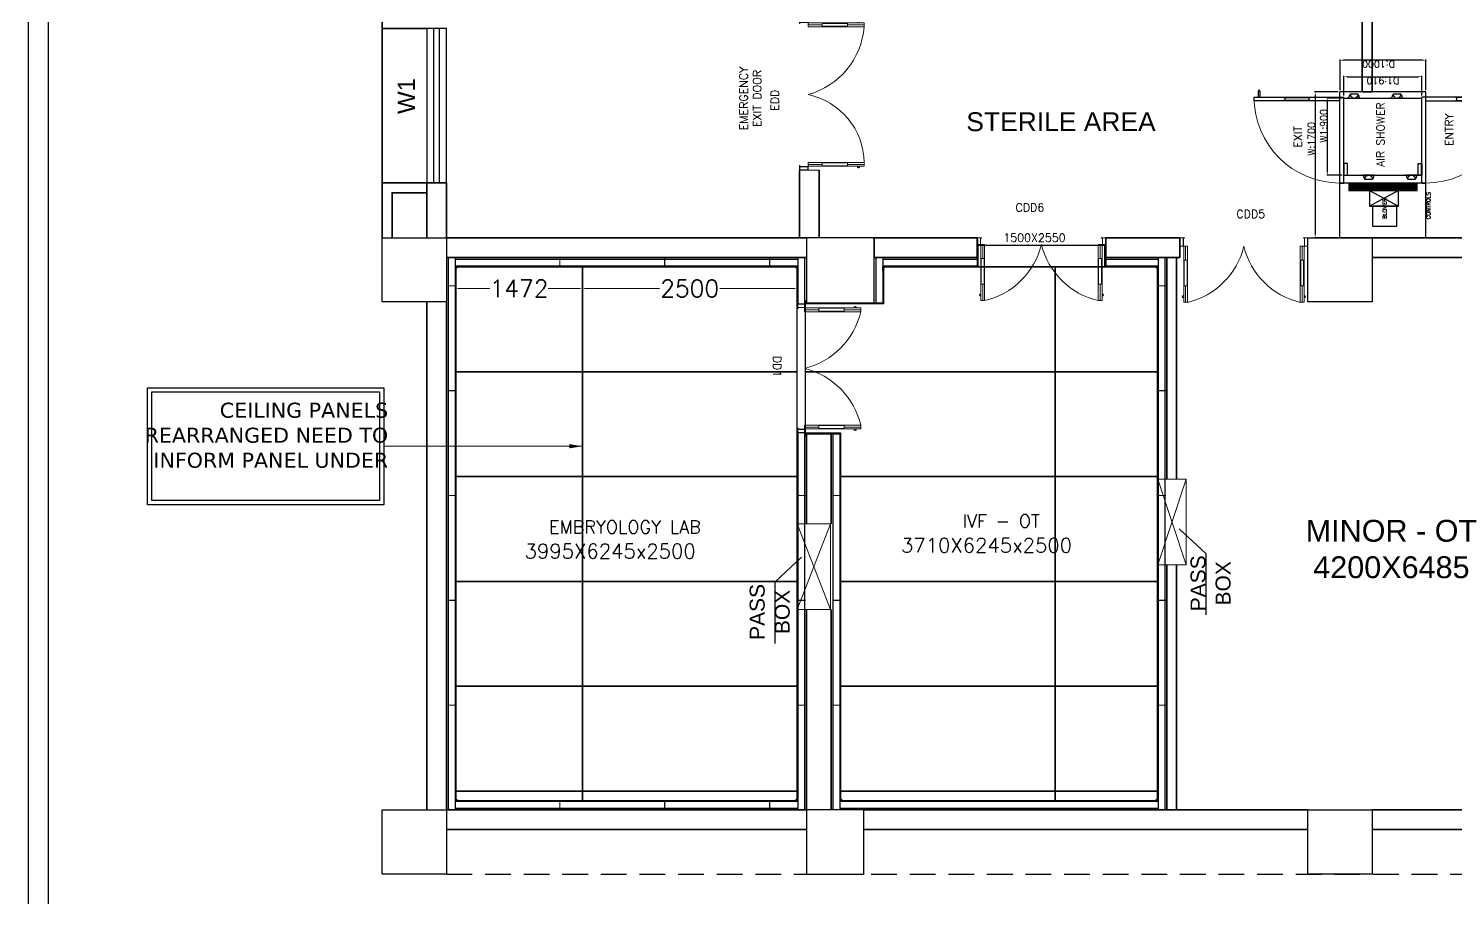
# Model space of a CAD drawing. Extents: x 3550807 to 4078732, y -628171 to -515859.
# Drawn here: x 3872703 to 3889336, y -539425 to -529289 of the extents above; entities that cross this region are included whole.
import ezdxf
from ezdxf.enums import TextEntityAlignment as Align

# ---------------------------------------------------------------- set-up
doc = ezdxf.new("R2010")
doc.units = 0
doc.header["$LTSCALE"] = 6
doc.header["$MEASUREMENT"] = 0
doc.linetypes.add('HIDDEN', pattern=[0.375, 0.25, -0.125])
doc.layers.get('0').update_dxf_attribs({"linetype": 'CONTINUOUS'})
doc.layers.get('Defpoints').update_dxf_attribs({"linetype": 'CONTINUOUS'})
for name, color, linetype, lineweight in [('0 Room description', 6, 'CONTINUOUS', 5), ('0 Room Dimensions', 7, 'CONTINUOUS', 0), ('1200 Door', 144, 'CONTINUOUS', 5), ('Ahlada 50mm Ceiling Panels', 191, 'CONTINUOUS', 0), ('Ahlada Coving', 3, 'CONTINUOUS', 0), ('C-Section', 3, 'CONTINUOUS', 9), ('Double Leaf Door', 4, 'CONTINUOUS', 18), ('Partition-80WP', 7, 'CONTINUOUS', 5), ('WALL', 10, 'CONTINUOUS', 35), ('WIN', 151, 'CONTINUOUS', 9)]:
    doc.layers.add(name, color=color, linetype=linetype, lineweight=lineweight)
for name, color, linetype in [('80 mm Wall', 5, 'CONTINUOUS'), ('AIR SHOWER', 7, 'CONTINUOUS'), ('Chajja', 7, 'CONTINUOUS'), ('COL', 5, 'CONTINUOUS'), ('DIM', 7, 'CONTINUOUS'), ('JOINERY', 7, 'CONTINUOUS'), ('L -  ANGLE', 3, 'CONTINUOUS'), ('MEP_HVAC_TEXT', 7, 'CONTINUOUS'), ('walls', 1, 'CONTINUOUS'), ('Window', 161, 'CONTINUOUS')]:
    doc.layers.add(name, color=color, linetype=linetype)
doc.styles.add('ARIAL', font='arial.ttf')
doc.styles.add('ROMANS', font='romans.shx')
doc.styles.add('SIMPLEX', font='SIMPLEX')
doc.styles.get("Standard").update_dxf_attribs({"font": 'SIMPLEX'})
doc.styles.add('VERDANA', font='verdana.ttf')
doc.dimstyles.new('AEPL1', dxfattribs={"dimtxt": 100, "dimasz": 25, "dimexe": 1.25, "dimexo": 50, "dimtad": 0, "dimdec": 0, "dimtxsty": 'ROMANS', "dimcen": 2.5, "dimclrd": 250, "dimclre": 250, "dimadec": 0, "dimazin": 0, "dimtfac": 1, "dimtdec": 0, "dimtmove": 0, "dimatfit": 3, "dimfxl": 0, "dimlwd": 0, "dimlwe": 0, "dimarcsym": 0})
doc.dimstyles.new('BIGDFD', dxfattribs={"dimtxt": 8, "dimasz": 4, "dimexe": 1, "dimexo": 2, "dimtad": 1, "dimlfac": 10, "dimtxsty": 'Standard', "dimcen": 2.5, "dimclrd": 5, "dimclre": 3, "dimclrt": 1, "dimadec": 0, "dimazin": 0, "dimtfac": 1, "dimtmove": 0, "dimatfit": 3, "dimfxl": 0, "dimarcsym": 0})
doc.dimstyles.new('BIGDFD$0', dxfattribs={"dimtxt": 8, "dimasz": 4, "dimexe": 1, "dimexo": 2, "dimtad": 1, "dimlfac": 10, "dimtxsty": 'Standard', "dimcen": 2.5, "dimclrd": 5, "dimclre": 3, "dimclrt": 1, "dimadec": 0, "dimazin": 0, "dimtfac": 1, "dimtmove": 0, "dimatfit": 3, "dimfxl": 0, "dimarcsym": 0})
doc.dimstyles.new('TEXT', dxfattribs={"dimscale": 0, "dimtxt": 500, "dimasz": 100, "dimexe": 75, "dimexo": 100, "dimgap": 50, "dimtad": 0, "dimdec": 0, "dimzin": 0, "dimdsep": 46, "dimtxsty": 'ARIAL', "dimblk": 'OBLIQUE', "dimcen": 0.09, "dimdle": 100, "dimclrd": 256, "dimclre": 256, "dimclrt": 6, "dimadec": 0, "dimazin": 0, "dimtfac": 1, "dimtdec": 0, "dimtofl": 0, "dimtmove": 2, "dimatfit": 3, "dimfxl": 0, "dimfrac": 2, "dimtolj": 1, "dimtzin": 0, "dimarcsym": 0})

# ---------------------------------------------------------------- blocks, each defined once
blk = doc.blocks.new('_Oblique')
at = {"color": 0, "linetype": 'ByBlock', "lineweight": -2}
blk.add_line((-0.5, -0.5), (0.5, 0.5), dxfattribs=at)
blk = doc.blocks.new('1500x80')
at = {"layer": 'Double Leaf Door'}
for points in [[(99336, -25418), (99341, -25418), (99341, -25121), (99336, -25121)], [(99380, -25121), (99375, -25121), (99375, -25418), (99380, -25418)], [(100704, -25121), (100709, -25121), (100709, -25418), (100704, -25418)], [(100748, -25418), (100743, -25418), (100743, -25121), (100748, -25121)]]:
    blk.add_hatch(color=6, dxfattribs=at).paths.add_polyline_path(points)
at = {"layer": 'Double Leaf Door', "color": 8}
for p, q in [((99336, -25582), (99336, -24928)), ((99336, -24928), (99380, -24928)), ((99358, -25121), (99358, -24928)), ((99380, -24928), (99380, -25582)), ((100748, -24928), (100704, -24928)), ((100704, -24928), (100704, -25582)), ((100726, -25121), (100726, -24928)), ((100748, -25582), (100748, -24928)), ((99322, -24985), (99322, -25003)), ((99336, -24983), (99324, -24983)), ((99324, -25005), (99336, -25005)), ((99336, -24983), (99336, -25005)), ((100748, -24983), (100760, -24983)), ((100748, -24983), (100748, -25005)), ((100760, -25005), (100748, -25005)), ((100762, -24985), (100762, -25003)), ((99358, -25582), (99358, -25418)), ((100726, -25582), (100726, -25418)), ((99292, -25582), (99292, -25662)), ((99332, -25582), (99292, -25582)), ((99294, -25584), (99294, -25660)), ((99330, -25584), (99294, -25584)), ((99330, -25659), (99330, -25584)), ((99332, -25657), (99332, -25582)), ((99380, -25582), (99336, -25582)), ((100704, -25582), (100748, -25582)), ((100752, -25657), (100752, -25582)), ((100752, -25582), (100792, -25582)), ((100754, -25659), (100754, -25584)), ((100754, -25584), (100790, -25584)), ((100790, -25584), (100790, -25660)), ((100792, -25582), (100792, -25662)), ((99292, -25662), (99332, -25662)), ((99294, -25660), (99332, -25660)), ((99342, -25659), (99330, -25659)), ((99344, -25657), (99332, -25657)), ((99332, -25660), (99342, -25660)), ((99332, -25662), (99344, -25662)), ((99342, -25660), (99342, -25659)), ((99344, -25662), (99344, -25657)), ((100740, -25662), (100740, -25657)), ((100740, -25657), (100752, -25657)), ((100752, -25662), (100740, -25662)), ((100742, -25660), (100742, -25659)), ((100742, -25659), (100754, -25659)), ((100752, -25660), (100742, -25660)), ((100790, -25660), (100752, -25660)), ((100792, -25662), (100752, -25662))]:
    blk.add_line(p, q, dxfattribs=at)
at = {"layer": 'Double Leaf Door', "color": 6}
for p, q in [((99380, -25121), (99336, -25121)), ((99336, -25121), (99336, -25418)), ((99341, -25418), (99341, -25121)), ((99375, -25418), (99375, -25121)), ((99380, -25418), (99380, -25121)), ((100704, -25418), (100704, -25121)), ((100704, -25121), (100748, -25121)), ((100709, -25418), (100709, -25121)), ((100743, -25418), (100743, -25121)), ((100748, -25121), (100748, -25418)), ((99336, -25418), (99380, -25418)), ((100748, -25418), (100704, -25418))]:
    blk.add_line(p, q, dxfattribs=at)
at = {"layer": 'Double Leaf Door', "color": 6, "ltscale": 100}
for p, q in [((99375, -25121), (99375, -25418)), ((100709, -25121), (100709, -25418))]:
    blk.add_line(p, q, dxfattribs=at)
at = {"layer": 'Double Leaf Door', "color": 6}
for points in [[(99336, -25121), (99336, -25418), (99341, -25418), (99341, -25121), (99336, -25121)], [(99380, -25121), (99380, -25418), (99375, -25418), (99375, -25121), (99380, -25121)], [(100704, -25121), (100704, -25418), (100709, -25418), (100709, -25121), (100704, -25121)], [(100748, -25121), (100748, -25418), (100743, -25418), (100743, -25121), (100748, -25121)]]:
    blk.add_lwpolyline(points, dxfattribs=at)
at = {"layer": 'Double Leaf Door', "ltscale": 5000}
for points in [[(99336, -25121), (99336, -25418), (99341, -25418), (99341, -25121), (99336, -25121)], [(100748, -25121), (100748, -25418), (100743, -25418), (100743, -25121), (100748, -25121)]]:
    blk.add_lwpolyline(points, dxfattribs=at)
at = {"layer": 'Double Leaf Door', "color": 8}
for centre, radius, start, end in [((99176, -25796), 892, 13.906, 76.7864), ((100908, -25796), 892, 103.2136, 166.094), ((99322, -24994), 3.72, 90, 270), ((99324, -24985), 1.98, 90, 180), ((99324, -25003), 1.98, 180, 270), ((100760, -24985), 1.98, 0, 90), ((100760, -25003), 1.98, 270, 0), ((100762, -24994), 3.72, 270, 90)]:
    blk.add_arc(centre, radius, start, end, dxfattribs=at)
blk = doc.blocks.new('1500x2100x100 DD')
at = {"layer": 'Double Leaf Door'}
for points in [[(49, 264), (54, 264), (54, 560), (49, 560)], [(93, 560), (88, 560), (88, 264), (93, 264)], [(1407, 560), (1412, 560), (1412, 264), (1407, 264)], [(1451, 264), (1446, 264), (1446, 560), (1451, 560)]]:
    blk.add_hatch(color=6, dxfattribs=at).paths.add_polyline_path(points)
at = {"layer": 'Double Leaf Door', "color": 8}
for p, q in [((35, 697), (35, 679)), ((49, 699), (37, 699)), ((37, 677), (49, 677)), ((49, 100), (49, 754)), ((49, 754), (93, 754)), ((49, 699), (49, 677)), ((71, 560), (71, 754)), ((93, 754), (93, 100)), ((1451, 754), (1407, 754)), ((1407, 754), (1407, 100)), ((1429, 560), (1429, 754)), ((1451, 100), (1451, 754)), ((1451, 699), (1463, 699)), ((1451, 699), (1451, 677)), ((1463, 677), (1451, 677)), ((1465, 697), (1465, 679)), ((71, 100), (71, 264)), ((1429, 100), (1429, 264)), ((5, 100), (5, 0)), ((45, 100), (5, 100)), ((5, 0), (45, 0)), ((7, 98), (7, 2)), ((43, 98), (7, 98)), ((7, 2), (45, 2)), ((43, 3), (43, 98)), ((55, 3), (43, 3)), ((45, 5), (45, 100)), ((57, 5), (45, 5)), ((45, 2), (55, 2)), ((45, 0), (57, 0)), ((93, 100), (49, 100)), ((55, 2), (55, 3)), ((57, 0), (57, 5)), ((1407, 100), (1451, 100)), ((1443, 0), (1443, 5)), ((1443, 5), (1455, 5)), ((1455, 0), (1443, 0)), ((1445, 2), (1445, 3)), ((1445, 3), (1457, 3)), ((1455, 2), (1445, 2)), ((1455, 5), (1455, 100)), ((1455, 100), (1495, 100)), ((1493, 2), (1455, 2)), ((1495, 0), (1455, 0)), ((1457, 3), (1457, 98)), ((1457, 98), (1493, 98)), ((1493, 98), (1493, 2)), ((1495, 100), (1495, 0))]:
    blk.add_line(p, q, dxfattribs=at)
at = {"layer": 'Double Leaf Door', "color": 6}
for p, q in [((93, 560), (49, 560)), ((49, 560), (49, 264)), ((54, 264), (54, 560)), ((88, 264), (88, 560)), ((93, 264), (93, 560)), ((1407, 264), (1407, 560)), ((1407, 560), (1451, 560)), ((1412, 264), (1412, 560)), ((1446, 264), (1446, 560)), ((1451, 560), (1451, 264)), ((49, 264), (93, 264)), ((1451, 264), (1407, 264))]:
    blk.add_line(p, q, dxfattribs=at)
at = {"layer": 'Double Leaf Door', "color": 6, "ltscale": 100}
for p, q in [((88, 560), (88, 264)), ((1412, 560), (1412, 264))]:
    blk.add_line(p, q, dxfattribs=at)
at = {"layer": 'Double Leaf Door', "color": 6}
for points in [[(49, 560), (49, 264), (54, 264), (54, 560), (49, 560)], [(93, 560), (93, 264), (88, 264), (88, 560), (93, 560)], [(1407, 560), (1407, 264), (1412, 264), (1412, 560), (1407, 560)], [(1451, 560), (1451, 264), (1446, 264), (1446, 560), (1451, 560)]]:
    blk.add_lwpolyline(points, dxfattribs=at)
at = {"layer": 'Double Leaf Door', "ltscale": 5000}
for points in [[(49, 560), (49, 264), (54, 264), (54, 560), (49, 560)], [(1451, 560), (1451, 264), (1446, 264), (1446, 560), (1451, 560)]]:
    blk.add_lwpolyline(points, dxfattribs=at)
at = {"layer": 'Double Leaf Door', "color": 8}
for centre, radius, start, end in [((35, 688), 3.72, 90, 270), ((37, 697), 1.98, 90, 180), ((37, 679), 1.98, 180, 270), ((-111, -108), 886, 13.5745, 76.6836), ((1611, -108), 886, 103.3164, 166.4255), ((1463, 697), 1.98, 0, 90), ((1463, 679), 1.98, 270, 0), ((1465, 688), 3.72, 270, 90)]:
    blk.add_arc(centre, radius, start, end, dxfattribs=at)
blk = doc.blocks.new('1800x100')
at = {"layer": 'Double Leaf Door'}
for points in [[(101628, -31395), (101633, -31395), (101633, -31098), (101628, -31098)], [(101672, -31098), (101667, -31098), (101667, -31395), (101672, -31395)], [(103256, -31098), (103261, -31098), (103261, -31395), (103256, -31395)], [(103300, -31395), (103295, -31395), (103295, -31098), (103300, -31098)]]:
    blk.add_hatch(color=6, dxfattribs=at).paths.add_polyline_path(points)
at = {"layer": 'Double Leaf Door', "color": 8}
for p, q in [((101628, -31558), (101628, -30904)), ((101628, -30904), (101672, -30904)), ((101650, -31098), (101650, -30904)), ((101672, -30904), (101672, -31558)), ((103300, -30904), (103256, -30904)), ((103256, -30904), (103256, -31558)), ((103278, -31098), (103278, -30904)), ((103300, -31558), (103300, -30904)), ((101613, -30962), (101613, -30980)), ((101628, -30960), (101615, -30960)), ((101615, -30982), (101628, -30982)), ((101628, -30960), (101628, -30982)), ((103300, -30960), (103312, -30960)), ((103300, -30960), (103300, -30982)), ((103312, -30982), (103300, -30982)), ((103314, -30962), (103314, -30980)), ((101650, -31558), (101650, -31395)), ((103278, -31558), (103278, -31395)), ((101584, -31558), (101584, -31658)), ((101624, -31558), (101584, -31558)), ((101586, -31560), (101586, -31656)), ((101622, -31560), (101586, -31560)), ((101622, -31655), (101622, -31560)), ((101624, -31654), (101624, -31558)), ((101672, -31558), (101628, -31558)), ((103256, -31558), (103300, -31558)), ((103304, -31654), (103304, -31558)), ((103304, -31558), (103344, -31558)), ((103306, -31655), (103306, -31560)), ((103306, -31560), (103342, -31560)), ((103342, -31560), (103342, -31656)), ((103344, -31558), (103344, -31658)), ((101584, -31658), (101624, -31658)), ((101586, -31656), (101624, -31656)), ((101634, -31655), (101622, -31655)), ((101636, -31654), (101624, -31654)), ((101624, -31656), (101634, -31656)), ((101624, -31658), (101636, -31658)), ((101634, -31656), (101634, -31655)), ((101636, -31658), (101636, -31654)), ((103292, -31658), (103292, -31654)), ((103292, -31654), (103304, -31654)), ((103304, -31658), (103292, -31658)), ((103294, -31656), (103294, -31655)), ((103294, -31655), (103306, -31655)), ((103304, -31656), (103294, -31656)), ((103342, -31656), (103304, -31656)), ((103344, -31658), (103304, -31658))]:
    blk.add_line(p, q, dxfattribs=at)
at = {"layer": 'Double Leaf Door', "color": 6}
for p, q in [((101672, -31098), (101628, -31098)), ((101628, -31098), (101628, -31395)), ((101633, -31395), (101633, -31098)), ((101667, -31395), (101667, -31098)), ((101672, -31395), (101672, -31098)), ((103256, -31395), (103256, -31098)), ((103256, -31098), (103300, -31098)), ((103261, -31395), (103261, -31098)), ((103295, -31395), (103295, -31098)), ((103300, -31098), (103300, -31395)), ((101628, -31395), (101672, -31395)), ((103300, -31395), (103256, -31395))]:
    blk.add_line(p, q, dxfattribs=at)
at = {"layer": 'Double Leaf Door', "color": 6, "ltscale": 100}
for p, q in [((101667, -31098), (101667, -31395)), ((103261, -31098), (103261, -31395))]:
    blk.add_line(p, q, dxfattribs=at)
at = {"layer": 'Double Leaf Door', "color": 6}
for points in [[(101628, -31098), (101628, -31395), (101633, -31395), (101633, -31098), (101628, -31098)], [(101672, -31098), (101672, -31395), (101667, -31395), (101667, -31098), (101672, -31098)], [(103256, -31098), (103256, -31395), (103261, -31395), (103261, -31098), (103256, -31098)], [(103300, -31098), (103300, -31395), (103295, -31395), (103295, -31098), (103300, -31098)]]:
    blk.add_lwpolyline(points, dxfattribs=at)
at = {"layer": 'Double Leaf Door', "ltscale": 5000}
for points in [[(101628, -31098), (101628, -31395), (101633, -31395), (101633, -31098), (101628, -31098)], [(103300, -31098), (103300, -31395), (103295, -31395), (103295, -31098), (103300, -31098)]]:
    blk.add_lwpolyline(points, dxfattribs=at)
at = {"layer": 'Double Leaf Door', "color": 8}
for centre, radius, start, end in [((101602, -31796), 894, 15.3848, 85.5115), ((103269, -31727), 822, 90.8957, 168.2081), ((101613, -30971), 3.72, 90, 270), ((101615, -30962), 1.98, 90, 180), ((101615, -30980), 1.98, 180, 270), ((103312, -30962), 1.98, 0, 90), ((103312, -30980), 1.98, 270, 0), ((103314, -30971), 3.72, 270, 90)]:
    blk.add_arc(centre, radius, start, end, dxfattribs=at)
blk = doc.blocks.new('A010004 Mezz.F. Layout Plan$0$b & c')
at = {"layer": 'Ahlada Coving', "color": 3}
for p, q in [((-4, 41), (-6, 42)), ((-3, 8), (-4, 8)), ((-4, 8), (-3, 6)), ((5, 15), (-3, 8)), ((-3, 6), (6, 14)), ((9, 11), (0, 3)), ((0, 3), (2, 2)), ((2, 3), (10, 11)), ((2, 2), (2, 3)), ((37, 0), (35, 2))]:
    blk.add_line(p, q, dxfattribs=at)
blk.add_lwpolyline([(-6, 31), (-6, 6), (0, 0), (25, 0), (23, 2), (13, 2), (4, 4), (4, 2), (1, 2), (-4, 6), (-4, 9), (-1, 9), (-4, 19), (-4, 28), (-6, 31)], dxfattribs=at)
for radius, start, end in [(44, 181.9548, 220.5976), (42.5, 184.1661, 265.906), (44, 222.2286, 227.7746), (44, 229.4056, 268.1119)]:
    blk.add_arc((38, 44), radius, start, end, dxfattribs=at)
blk = doc.blocks.new('C-Section 30x51x30')
at = {"layer": 'C-Section', "ltscale": 0.1}
for p, q in [((-2169654, 1002325), (-2169653, 1002325)), ((-2169654, 1002294), (-2169654, 1002325)), ((-2169653, 1002325), (-2169653, 1002295)), ((-2168750, 1002295), (-2168750, 1002325)), ((-2168750, 1002325), (-2168749, 1002325)), ((-2168749, 1002325), (-2168749, 1002294)), ((-2168749, 1002294), (-2169654, 1002294)), ((-2169653, 1002295), (-2168750, 1002295))]:
    blk.add_line(p, q, dxfattribs=at)
blk = doc.blocks.new('C SECTION')
at = {"layer": 'C-Section'}
for p, q in [((3564373, -608564), (3564778, -608564)), ((3564373, -608564), (3564373, -608595)), ((3564373, -608595), (3564374, -608595)), ((3564374, -608565), (3564777, -608565)), ((3564374, -608565), (3564374, -608595)), ((3564777, -608565), (3564777, -608595)), ((3564777, -608595), (3564778, -608595)), ((3564778, -608564), (3564778, -608595))]:
    blk.add_line(p, q, dxfattribs=at)
blk = doc.blocks.new('L- ANGLE')
at = {"layer": 'L -  ANGLE'}
for p, q in [((3565752, -606801), (3565752, -607110)), ((3565752, -606801), (3565753, -606801)), ((3565753, -606801), (3565753, -607111)), ((3565752, -607110), (3565723, -607110)), ((3565723, -607110), (3565723, -607111)), ((3565753, -607111), (3565723, -607111))]:
    blk.add_line(p, q, dxfattribs=at)
blk = doc.blocks.new('*D24')
at = {"layer": 'AIR SHOWER', "color": 3, "lineweight": -2, "transparency": 16777216}
for p, q in [((72.8, 197.7), (72.8, 215.6)), ((162.8, 197.7), (162.8, 215.6))]:
    blk.add_line(p, q, dxfattribs=at)
at = {"layer": 'AIR SHOWER', "color": 5, "lineweight": -2, "transparency": 16777216}
blk.add_line((76.8, 214.6), (158.8, 214.6), dxfattribs=at)
at = {"layer": 'AIR SHOWER', "color": 5, "linetype": 'ByBlock', "transparency": 16777216}
for points in [[(76.8, 215.3), (76.8, 214), (72.8, 214.6)], [(158.8, 214), (158.8, 215.3), (162.8, 214.6)]]:
    blk.add_solid(points, dxfattribs=at)
at = {"layer": 'Defpoints', "color": 0, "linetype": 'ByBlock', "transparency": 16777216}
for p in [(162.8, 214.6), (72.8, 195.7), (162.8, 195.7)]:
    blk.add_point(p, dxfattribs=at)
at = {"layer": 'AIR SHOWER', "color": 1, "linetype": 'ByBlock', "transparency": 16777216, "insert": (130.4, 219.3), "char_height": 8, "attachment_point": 5}
blk.add_mtext('W1:900', dxfattribs=at)
blk = doc.blocks.new('*D25')
at = {"layer": 'AIR SHOWER', "color": 3, "lineweight": -2, "transparency": 16777216}
for p, q in [((0, 202.2), (0, 230.1)), ((170, 202.2), (170, 230.1))]:
    blk.add_line(p, q, dxfattribs=at)
at = {"layer": 'AIR SHOWER', "color": 5, "lineweight": -2, "transparency": 16777216}
blk.add_line((166, 229.1), (4, 229.1), dxfattribs=at)
at = {"layer": 'AIR SHOWER', "color": 5, "linetype": 'ByBlock', "transparency": 16777216}
for points in [[(4, 229.7), (4, 228.4), (0, 229.1)], [(166, 228.4), (166, 229.7), (170, 229.1)]]:
    blk.add_solid(points, dxfattribs=at)
at = {"layer": 'Defpoints', "color": 0, "linetype": 'ByBlock', "transparency": 16777216}
for p in [(0, 229.1), (0, 200.2), (170, 200.2)]:
    blk.add_point(p, dxfattribs=at)
at = {"layer": 'AIR SHOWER', "color": 1, "linetype": 'ByBlock', "transparency": 16777216, "insert": (115.3, 233.7), "char_height": 8, "attachment_point": 5}
blk.add_mtext('W:1700', dxfattribs=at)
blk = doc.blocks.new('nolllw new')
for p, q in [((-139, 14), (-138, 15)), ((-124, 16), (-137, 16)), ((-123, 15), (-107, -15)), ((-113, 14), (-3, 14)), ((8, 15), (-8, -15)), ((9, 16), (22, 16)), ((23, 14), (23, 16)), ((23, 14), (23, 15)), ((-100, -16), (-106, -16)), ((-15, -16), (-9, -16))]:
    blk.add_line(p, q)
at = {"color": 19}
for p, q in [((-124, 16), (-58, 16)), ((9, 16), (-58, 16)), ((-100, -34), (-15, -34))]:
    blk.add_line(p, q, dxfattribs=at)
at = {"color": 1}
for p, q in [((-75, 15), (-75, 11)), ((-41, 15), (-41, 11)), ((-100, -27), (-100, -34)), ((-15, -27), (-15, -34))]:
    blk.add_line(p, q, dxfattribs=at)
at = {"color": 3}
for p, q in [((-113, -5), (-113, -13)), ((-110, -16), (-110, -16)), ((-109, -17), (-101, -34)), ((-100, -34), (-100, -34)), ((-15, -34), (-15, -34)), ((-7, -17), (-14, -34)), ((-6, -16), (-5, -16)), ((-2, -5), (-2, -13))]:
    blk.add_line(p, q, dxfattribs=at)
for centre, radius, start, end in [((-137, 15), 1, 90, 159.381), ((-124, 15), 1, 27.8597, 90), ((9, 15), 1, 90, 152.1403), ((22, 15), 1, 20.619, 90), ((-106, -15), 1, 207.8597, 270), ((-100, -15), 1, 270, 343.3261), ((-61, -27), 40.2, 161.5212, 163.3261), ((-54, -27), 40.2, 16.6739, 18.4788), ((-15, -15), 1, 196.6739, 270), ((-9, -15), 1, 270, 332.1403)]:
    blk.add_arc(centre, radius, start, end)
at = {"color": 1}
for centre, radius, start, end in [((-61, -27), 39.2, 111.5891, 180), ((-74, 15), 0.396, 106.6984, 167.5275), ((-76, 11), 1, 291.5891, 0), ((-41, 15), 0.396, 12.4725, 73.3016), ((-40, 11), 1, 180, 248.4109), ((-54, -27), 39.2, 0, 68.4109)]:
    blk.add_arc(centre, radius, start, end, dxfattribs=at)
at = {"color": 3}
for centre, radius, start, end in [((-110, -13), 3, 180, 270), ((-110, -17), 1, 24.7129, 90), ((-100, -34), 0.5, 204.7129, 270), ((-15, -34), 0.5, 270, 335.2871), ((-6, -17), 1, 90, 155.2871), ((-5, -13), 3, 270, 0)]:
    blk.add_arc(centre, radius, start, end, dxfattribs=at)
blk = doc.blocks.new('*D26')
at = {"layer": 'AIR SHOWER', "color": 3, "lineweight": -2, "transparency": 16777216}
for p, q in [((172, 200.2), (208, 200.2)), ((172, 100.2), (208, 100.2))]:
    blk.add_line(p, q, dxfattribs=at)
at = {"layer": 'AIR SHOWER', "color": 5, "lineweight": -2, "transparency": 16777216}
blk.add_line((207, 104.2), (207, 196.2), dxfattribs=at)
at = {"layer": 'AIR SHOWER', "color": 5, "linetype": 'ByBlock', "transparency": 16777216}
for points in [[(207.7, 196.2), (206.4, 196.2), (207, 200.2)], [(206.4, 104.2), (207.7, 104.2), (207, 100.2)]]:
    blk.add_solid(points, dxfattribs=at)
at = {"layer": 'Defpoints', "color": 0, "linetype": 'ByBlock', "transparency": 16777216}
for p in [(170, 200.2), (207, 200.2), (170, 100.2)]:
    blk.add_point(p, dxfattribs=at)
at = {"layer": 'AIR SHOWER', "color": 1, "linetype": 'ByBlock', "transparency": 16777216, "insert": (202.4, 155.3), "char_height": 8, "attachment_point": 5, "rotation": 90}
blk.add_mtext('D:1000', dxfattribs=at)
blk = doc.blocks.new('*D27')
at = {"layer": 'AIR SHOWER', "color": 3, "lineweight": -2, "transparency": 16777216}
for p, q in [((166, 195.7), (188.8, 195.7)), ((166, 104.7), (188.8, 104.7))]:
    blk.add_line(p, q, dxfattribs=at)
at = {"layer": 'AIR SHOWER', "color": 5, "lineweight": -2, "transparency": 16777216}
blk.add_line((187.8, 191.7), (187.8, 108.7), dxfattribs=at)
at = {"layer": 'AIR SHOWER', "color": 5, "linetype": 'ByBlock', "transparency": 16777216}
for points in [[(188.5, 191.7), (187.2, 191.7), (187.8, 195.7)], [(187.2, 108.7), (188.5, 108.7), (187.8, 104.7)]]:
    blk.add_solid(points, dxfattribs=at)
at = {"layer": 'Defpoints', "color": 0, "linetype": 'ByBlock', "transparency": 16777216}
for p in [(164, 195.7), (164, 104.7), (187.8, 104.7)]:
    blk.add_point(p, dxfattribs=at)
at = {"layer": 'AIR SHOWER', "color": 1, "linetype": 'ByBlock', "transparency": 16777216, "insert": (183.2, 150.2), "char_height": 8, "attachment_point": 5, "rotation": 90}
blk.add_mtext('D1:910', dxfattribs=at)
blk = doc.blocks.new('*D168')
at = {"color": 250, "linetype": 'ByBlock', "lineweight": 0, "transparency": 16777216}
for p, q in [((-27435, 5513), (-27435, 5561)), ((-25963, 5513), (-25963, 5561))]:
    blk.add_line(p, q, dxfattribs=at)
at = {"color": 8, "linetype": 'ByBlock', "lineweight": 0, "transparency": 16777216}
for p, q in [((-27410, 5563), (-27038, 5563)), ((-25988, 5563), (-26360, 5563))]:
    blk.add_line(p, q, dxfattribs=at)
at = {"color": 8, "linetype": 'ByBlock', "transparency": 16777216}
for points in [[(-27410, 5567), (-27410, 5558), (-27435, 5563)], [(-25988, 5567), (-25988, 5558), (-25963, 5563)]]:
    blk.add_solid(points, dxfattribs=at)
at = {"layer": 'Defpoints', "color": 0, "linetype": 'ByBlock', "transparency": 16777216}
for p in [(-27435, 5563), (-25963, 5563), (-25963, 5563)]:
    blk.add_point(p, dxfattribs=at)
at = {"color": 0, "linetype": 'ByBlock', "transparency": 16777216, "insert": (-26699, 5563), "char_height": 100, "attachment_point": 5, "style": 'ROMANS'}
blk.add_mtext('{\\H2x;1472}', dxfattribs=at)
blk = doc.blocks.new('*D169')
at = {"color": 250, "linetype": 'ByBlock', "lineweight": 0, "transparency": 16777216}
for p, q in [((-25960, 5613), (-25960, 5564)), ((-23460, 5613), (-23460, 5564))]:
    blk.add_line(p, q, dxfattribs=at)
at = {"color": 8, "linetype": 'ByBlock', "lineweight": 0, "transparency": 16777216}
for p, q in [((-25935, 5563), (-25063, 5563)), ((-23485, 5563), (-24357, 5563))]:
    blk.add_line(p, q, dxfattribs=at)
at = {"color": 8, "linetype": 'ByBlock', "transparency": 16777216}
for points in [[(-25935, 5567), (-25935, 5559), (-25960, 5563)], [(-23485, 5567), (-23485, 5559), (-23460, 5563)]]:
    blk.add_solid(points, dxfattribs=at)
at = {"layer": 'Defpoints', "color": 0, "linetype": 'ByBlock', "transparency": 16777216}
for p in [(-25960, 5563), (-23460, 5563), (-23460, 5563)]:
    blk.add_point(p, dxfattribs=at)
at = {"color": 0, "linetype": 'ByBlock', "transparency": 16777216, "insert": (-24710, 5563), "char_height": 100, "attachment_point": 5, "style": 'ROMANS'}
blk.add_mtext('{\\H2x;2500}', dxfattribs=at)
blk = doc.blocks.new('AIR SHOWER')
at = {"layer": 'AIR SHOWER'}
h = blk.add_hatch(dxfattribs=at)
h.set_pattern_fill('ANSI37', color=8, scale=0.24, angle=180, style=0)
h.set_pattern_definition([(45, (-36516.70436, 5170.6153), (-0.538815367, 0.538815367), []), (135, (-36516.70436, 5170.6153), (-0.538815367, -0.538815367), [])])
h.paths.add_polyline_path([(63.7649, 110.1138), (54.9235, 110.1138), (54.9235, 189.8012), (63.7649, 189.8012)])
h = blk.add_hatch(dxfattribs=at)
h.set_pattern_fill('ANSI37', color=8, scale=0.24, angle=180, style=0)
h.set_pattern_definition([(45, (-52704.6564, 3586.6221), (-0.538815367, 0.538815367), []), (135, (-52704.6564, 3586.6221), (-0.538815367, -0.538815367), [])])
h.paths.add_polyline_path([(54.9235, 189.5272), (63.7649, 189.5272), (63.7649, 182.3028), (54.9235, 182.3028)])
at = {"layer": 'AIR SHOWER', "color": 8}
for p, q in [((159.5, 200.2351), (159.5, 300.4701)), ((164, 300.4701), (159.5, 300.4701)), ((164, 300.4701), (164, 200.2351)), ((171.05, 295.4201), (164, 295.4201)), ((171.05, 293.5201), (164, 293.5201)), ((159.5, 265.8021), (160.1, 265.8021)), ((160.1, 234.8021), (160.1, 265.8021)), ((160.1, 264.3021), (163.4, 264.3021)), ((163.4, 265.8021), (163.4, 234.8021)), ((163.4, 265.8021), (164, 265.8021)), ((159.5, 234.8021), (160.1, 234.8021)), ((160.1, 236.3021), (163.4, 236.3021)), ((163.4, 234.8021), (164, 234.8021)), ((0, 100.2351), (0, 200.2351)), ((0, 200.2351), (170, 200.2351)), ((63.7649, 200.2351), (63.7649, 195.7351)), ((63.7649, 100.2351), (63.7649, 200.2351)), ((164, 200.2351), (164, 195.7351)), ((170, 100.2351), (170, 200.2351)), ((170, 100.2351), (170, 200.2351)), ((63.7649, 195.7351), (164, 195.7351)), ((72.7649, 195.7351), (164, 195.7351)), ((72.7649, 195.7351), (72.7649, 104.7351)), ((162.7649, 195.7351), (162.7649, 104.7351)), ((162.7649, 195.7351), (162.7649, 104.7351)), ((54.9235, 165.7555), (36.841, 131.8309)), ((54.9235, 131.8309), (36.841, 165.7555)), ((0, 100.2351), (170, 100.2351)), ((63.7649, 104.7351), (164, 104.7351)), ((63.7649, 104.7351), (63.7649, 100.2351)), ((159.5, 100.2351), (159.5, 0)), ((164, 100.2351), (164, 104.7351)), ((164, 0), (164, 100.2351)), ((159.5, 65.6681), (160.1, 65.6681)), ((160.1, 65.6681), (160.1, 34.6681)), ((160.1, 64.1681), (163.4, 64.1681)), ((163.4, 34.6681), (163.4, 65.6681)), ((163.4, 65.6681), (164, 65.6681)), ((159.5, 34.6681), (160.1, 34.6681)), ((160.1, 36.1681), (163.4, 36.1681)), ((163.4, 34.6681), (164, 34.6681)), ((164, 0), (159.5, 0)), ((171.05, 6.95), (164, 6.95)), ((171.05, 5.05), (164, 5.05))]:
    blk.add_line(p, q, dxfattribs=at)
for points in [[(63.7649, 190.0987), (54.9235, 190.0987), (54.9235, 110.1138), (63.7649, 110.1138)], [(86.4277, 195.7351), (72.7649, 195.7351), (72.7649, 191.2865), (86.4277, 191.2865)], [(74.6432, 195.334), (85.2425, 195.334), (85.2425, 195.7351), (74.6432, 195.7351)], [(36.841, 162.4912), (13.6037, 162.4912), (13.6037, 133.8537), (36.841, 133.8537)], [(54.9235, 165.7555), (36.841, 165.7555), (36.841, 131.8309), (54.9235, 131.8309)], [(22.7846, 100.2351), (32.79, 100.2351), (32.79, 100.2351), (22.7846, 100.2351)], [(22.7846, 100.2351), (34.2228, 100.2351), (34.2228, 99.8821), (22.7846, 99.8821)], [(38.3459, 100.2351), (39.8996, 100.2351), (39.8996, 99.8823), (38.3459, 99.8823)], [(86.4277, 104.7351), (72.7649, 104.7351), (72.7649, 109.1836), (86.4277, 109.1836)], [(74.6432, 105.1361), (85.2425, 105.1361), (85.2425, 104.7351), (74.6432, 104.7351)]]:
    blk.add_lwpolyline(points, close=True, dxfattribs=at)
at = {"layer": 'AIR SHOWER', "color": 8, "lineweight": 0}
for centre, start, end in [((164, 200.2351), 90, 180), ((164, 100.2351), 180, 270)]:
    blk.add_arc(centre, 100.2351, start, end, dxfattribs=at)
at = {"layer": 'AIR SHOWER', "color": 8}
for centre in [(171.05, 294.4701), (171.05, 6)]:
    blk.add_arc(centre, 0.95, 270, 90, dxfattribs=at)
at = {"layer": 'AIR SHOWER', "color": 8, "xscale": -0.1, "yscale": 0.1, "zscale": 0.1}
for p, rotation in [((164.3039, 177.8504), 89.99999999999997), ((71.3723, 172.6198), 269.9999999999856), ((164.3039, 127.8504), 89.99999999999997), ((71.3723, 122.6198), 269.9999999999856)]:
    blk.add_blockref('nolllw new', p, dxfattribs=dict(at, rotation=rotation))
at = {"layer": 'AIR SHOWER', "color": 8}
for s, height, p in [('EXIT', 9.14932, (105.2922, 244.8428)), ('BLOWER', 4.57466, (21.8029, 145.8279)), ('AIR SHOWER', 9.14932, (82.7486, 148.4504)), ('CONTROLS', 4.57466, (21.5589, 94.8755)), ('ENTRY', 9.14932, (107.2005, 68.4017))]:
    blk.add_text(s, height=height, dxfattribs=at).set_placement(p)
for base, p1, p2, angle, text, dimstyle, picture, middle in [((0, 229.071), (170, 200.2351), (0, 200.2351), 180, 'W:1700', 'BIGDFD', '*D25', (115.3408, 229.071)), ((162.7649, 214.648), (72.7649, 195.7351), (162.7649, 195.7351), 180, 'W1:900', 'BIGDFD', '*D24', (130.4357, 214.648)), ((207.0183, 200.2351), (170, 100.2351), (170, 200.2351), 90, 'D:<>', 'BIGDFD$0', '*D26', (207.0183, 155.2726))]:
    dim = blk.add_linear_dim(base=base, p1=p1, p2=p2, angle=angle, text=text, dimstyle=dimstyle, dxfattribs=at)
    dim.commit()
    dim.dimension.update_dxf_attribs({"geometry": picture, "text_midpoint": middle, "dimtype": 160})
dim = blk.add_linear_dim(base=(187.8331, 104.7351), p1=(164, 195.7351), p2=(164, 104.7351), angle=90, text='D1:<>', dimstyle='BIGDFD$0', dxfattribs=at)
dim.commit()
dim.dimension.update_dxf_attribs({"geometry": '*D27', "text_midpoint": (183.2081, 150.2351)})
blk = doc.blocks.new('1232')
at = {"layer": '80 mm Wall', "ltscale": 500}
for p, q in [((-27525, 5925.2), (-27525, -519.8)), ((-27445, 5925.2), (-27445, -519.8)), ((-27445, 5905.2), (-23450, 5905.2)), ((-27445, 5825.2), (-23450, 5825.2)), ((-23450, 5925.2), (-23450, 5380.2)), ((-23370, 5925.2), (-23370, 5380.2)), ((-22540, 5925.2), (-22540, 5395.2)), ((-22460, 5925.2), (-22460, 5395.2)), ((-22460, 5905.2), (-21360, 5905.2)), ((-22460, 5825.2), (-21360, 5825.2)), ((-21360, 5905.2), (-21360, 5825.2)), ((-19860, 5905.2), (-19250, 5905.2)), ((-19860, 5825.2), (-19250, 5825.2)), ((-19250, 5925.2), (-19250, -519.8)), ((-19170, 5925.2), (-19170, -519.8)), ((-22540, 5395.2), (-22460, 5395.2)), ((-23450, 3880.2), (-23450, -519.8)), ((-23370, 3880.2), (-23370, -519.8)), ((-23040, 3865.2), (-23040, -519.8)), ((-22960, 3865.2), (-22960, -519.8)), ((-27445, -419.8), (-23450, -419.8)), ((-22960, -419.8), (-19250, -419.8)), ((-27445, -499.8), (-23450, -499.8)), ((-22960, -499.8), (-19250, -499.8))]:
    blk.add_line(p, q, dxfattribs=at)
at = {"layer": '80 mm Wall', "color": 8, "ltscale": 500}
for p, q in [((-19860, 5905.2), (-19860, 5825.2)), ((-23370, 5380.2), (-23450, 5380.2)), ((-23370, 3880.2), (-23450, 3880.2)), ((-23040, 3865.2), (-22960, 3865.2))]:
    blk.add_line(p, q, dxfattribs=at)
at = {"layer": 'Ahlada 50mm Ceiling Panels', "linetype": 'ByBlock', "lineweight": -2}
for p, q in [((-21350, 6065.2), (-21350, 5818.2)), ((-19870, 6065.2), (-21350, 6065.2)), ((-27435, 5815.2), (-23460, 5815.2)), ((-27435, 5815.2), (-27435, -409.8)), ((-25963, 5815.2), (-25963, -409.8)), ((-25960, 5815.2), (-25960, -409.8)), ((-23460, 5815.2), (-23460, -409.8)), ((-22450, 5815.2), (-19260, 5815.2)), ((-22450, 5815.2), (-22450, 5385.2)), ((-21350, 5818.2), (-19870, 5818.2)), ((-20450.5, -409.8), (-20450.5, 5815.2)), ((-20447.5, -409.8), (-20447.5, 5815.2)), ((-19260, 5815.2), (-19260, -409.8)), ((-22450, 5385.2), (-23360, 5385.2)), ((-27435, 4595.2), (-23460, 4595.2)), ((-27435, 4592.2), (-23460, 4592.2)), ((-23360, 4595.2), (-19260, 4595.2)), ((-23360, 4592.2), (-19260, 4592.2)), ((-22950, -409.8), (-22950, 3875.2)), ((-27435, 3372.2), (-23460, 3372.2)), ((-27435, 3369.2), (-23460, 3369.2)), ((-22950, 3372.2), (-19260, 3372.2)), ((-22950, 3369.2), (-19260, 3369.2)), ((-27435, 2149.2), (-23460, 2149.2)), ((-27435, 2146.2), (-23460, 2146.2)), ((-22950, 2149.2), (-19260, 2149.2)), ((-22950, 2146.2), (-19260, 2146.2)), ((-27435, 926.2), (-23460, 926.2)), ((-27435, 923.2), (-23460, 923.2)), ((-22950, 926.2), (-19260, 926.2)), ((-22950, 923.2), (-19260, 923.2)), ((-27435, -296.8), (-23460, -296.8)), ((-27435, -299.8), (-23460, -299.8)), ((-22950, -296.8), (-19260, -296.8)), ((-22950, -299.8), (-19260, -299.8)), ((-27435, -409.8), (-23460, -409.8)), ((-22950, -409.8), (-19260, -409.8))]:
    blk.add_line(p, q, dxfattribs=at)
at = {"layer": 'Ahlada 50mm Ceiling Panels', "color": 8, "linetype": 'ByBlock', "lineweight": -2}
for p, q in [((-19870, 5818.2), (-19870, 6065.2)), ((-23360, 3875.2), (-23360, 5385.2)), ((-22950, 3875.2), (-23360, 3875.2))]:
    blk.add_line(p, q, dxfattribs=at)
at = {"layer": 'Chajja', "color": 8, "linetype": 'HIDDEN', "ltscale": 200}
blk.add_line((-27545, -1269.8), (-5030, -1269.8), dxfattribs=at)
at = {"layer": 'COL', "color": 8}
for points in [[(-28295, 6155.2), (-27545, 6155.2), (-27545, 5405.2), (-28295, 5405.2)], [(-17505, 6155.2), (-16755, 6155.2), (-16755, 5405.2), (-17505, 5405.2)], [(-28295, -519.8), (-27545, -519.8), (-27545, -1269.8), (-28295, -1269.8)], [(-23350, -1269.8), (-22680, -1269.8), (-22680, -519.8), (-23350, -519.8)], [(-17505, -519.8), (-16755, -519.8), (-16755, -1269.8), (-17505, -1269.8)]]:
    blk.add_lwpolyline(points, close=True, dxfattribs=at)
at = {"layer": 'COL'}
blk.add_lwpolyline([(-23350, 5395.2), (-22560, 5395.2), (-22560, 6155.2), (-23350, 6155.2)], close=True, dxfattribs=at)
at = {"layer": 'Partition-80WP', "ltscale": 0.5}
for p, q in [((-26225, 5915.1, -92016.4), (-26225, 5819.8, -92016.4)), ((-26222, 5915.1, -92016.4), (-26222, 5819.8, -92016.4)), ((-25002, 5915.1, -92016.4), (-25002, 5819.8, -92016.4)), ((-24999, 5915.1, -92016.4), (-24999, 5819.8, -92016.4)), ((-23779, 5915.1, -92016.4), (-23779, 5819.8, -92016.4)), ((-23776, 5915.1, -92016.4), (-23776, 5819.8, -92016.4)), ((-27436, 5595.3, -92016.4), (-27531.3, 5595.3, -92016.4)), ((-27436, 5592.3, -92016.4), (-27531.3, 5592.3, -92016.4)), ((-27436, 4372.3, -92016.4), (-27531.3, 4372.3, -92016.4)), ((-27436, 4369.3, -92016.4), (-27531.3, 4369.3, -92016.4)), ((-19161, 4372.3, -92016.4), (-19256.3, 4372.3, -92016.4)), ((-19161, 4369.3, -92016.4), (-19256.3, 4369.3, -92016.4)), ((-27436, 3149.3, -92016.4), (-27531.3, 3149.3, -92016.4)), ((-27436, 3146.3, -92016.4), (-27531.3, 3146.3, -92016.4)), ((-23361, 3149.3, -92016.4), (-23456.3, 3149.3, -92016.4)), ((-23361, 3146.3, -92016.4), (-23456.3, 3146.3, -92016.4)), ((-22951, 3149.3, -92016.4), (-23046.3, 3149.3, -92016.4)), ((-22951, 3146.3, -92016.4), (-23046.3, 3146.3, -92016.4)), ((-19161, 3149.3, -92016.4), (-19256.3, 3149.3, -92016.4)), ((-19161, 3146.3, -92016.4), (-19256.3, 3146.3, -92016.4)), ((-27436, 1926.3, -92016.4), (-27531.3, 1926.3, -92016.4)), ((-27436, 1923.3, -92016.4), (-27531.3, 1923.3, -92016.4)), ((-23361, 1926.3, -92016.4), (-23456.3, 1926.3, -92016.4)), ((-23361, 1923.3, -92016.4), (-23456.3, 1923.3, -92016.4)), ((-22951, 1926.3, -92016.4), (-23046.3, 1926.3, -92016.4)), ((-22951, 1923.3, -92016.4), (-23046.3, 1923.3, -92016.4)), ((-19161, 1926.3, -92016.4), (-19256.3, 1926.3, -92016.4)), ((-19161, 1923.3, -92016.4), (-19256.3, 1923.3, -92016.4)), ((-27436, 703.3, -92016.4), (-27531.3, 703.3, -92016.4)), ((-27436, 700.3, -92016.4), (-27531.3, 700.3, -92016.4)), ((-23361, 703.3, -92016.4), (-23456.3, 703.3, -92016.4)), ((-23361, 700.3, -92016.4), (-23456.3, 700.3, -92016.4)), ((-22951, 703.3, -92016.4), (-23046.3, 703.3, -92016.4)), ((-22951, 700.3, -92016.4), (-23046.3, 700.3, -92016.4)), ((-19161, 703.3, -92016.4), (-19256.3, 703.3, -92016.4)), ((-19161, 700.3, -92016.4), (-19256.3, 700.3, -92016.4)), ((-26225, -409.9, -92016.4), (-26225, -505.2, -92016.4)), ((-26222, -409.9, -92016.4), (-26222, -505.2, -92016.4)), ((-25002, -409.9, -92016.4), (-25002, -505.2, -92016.4)), ((-24999, -409.9, -92016.4), (-24999, -505.2, -92016.4)), ((-23779, -409.9, -92016.4), (-23779, -505.2, -92016.4)), ((-23776, -409.9, -92016.4), (-23776, -505.2, -92016.4))]:
    blk.add_line(p, q, dxfattribs=at)
at = {"layer": 'Partition-80WP', "color": 8, "ltscale": 0.5}
for p, q in [((-19161, 5595.3, -92016.4), (-19256.3, 5595.3, -92016.4)), ((-19161, 5592.3, -92016.4), (-19256.3, 5592.3, -92016.4)), ((-23361, 5383.2), (-23456.3, 5383.2)), ((-23361, 5380.2), (-23456.3, 5380.2)), ((-23361, 3880.2), (-23456.3, 3880.2)), ((-23361, 3877.2), (-23456.3, 3877.2))]:
    blk.add_line(p, q, dxfattribs=at)
at = {"layer": 'WALL', "color": 8, "linetype": 'ByBlock'}
for p, q in [((-16870, 7855.2), (-16870, 9195.2)), ((-16755, 7855.2), (-16755, 9195.2)), ((-28295, 8595.2), (-28295, 6795.2)), ((-16755, 7855.2), (-16870, 7855.2)), ((-23430, 6155.2), (-23430, 6944.7)), ((-23200, 6155.2), (-23200, 6944.7)), ((-27775, 6795.2), (-27775, 6155.2)), ((-27545, 6795.2), (-27545, 6155.2)), ((-27545, 6155.2), (-23350, 6155.2)), ((-22560, 5925.2), (-22560, 6155.2)), ((-22560, 6155.2), (-21360, 6155.2)), ((-21360, 5925.2), (-21360, 6155.2)), ((-19860, 5925.2), (-19860, 6155.2)), ((-19860, 6155.2), (-18995, 6155.2)), ((-18995, 6155.2), (-18995, 5925.2)), ((-16755, 6155.2), (-14720, 6155.2)), ((-27545, 5925.2), (-23350, 5925.2)), ((-22560, 5925.2), (-21360, 5925.2)), ((-19860, 5925.2), (-18995, 5925.2)), ((-19150, 5925.2), (-19150, 3337.7)), ((-19035, 5925.2), (-19035, 3337.7)), ((-16755, 5925.2), (-14835, 5925.2)), ((-27775, 5405.2), (-27775, -519.8)), ((-27775, 5405.2), (-27775, -519.8)), ((-27545, 5405.2), (-27545, -519.8)), ((-27545, 5405.2), (-27545, -519.8)), ((-23350, 3865.2), (-23350, 2817.7)), ((-23350, 3865.2), (-23060, 3865.2)), ((-23060, 3865.2), (-23060, 2817.7)), ((-19150, 2337.7), (-19150, -519.8)), ((-19035, 2337.7), (-19035, -519.8)), ((-23350, 1817.7), (-23350, -519.8)), ((-23060, 1817.7), (-23060, -519.8)), ((-27545, -519.8), (-23350, -519.8)), ((-22680, -519.8), (-17505, -519.8)), ((-16755, -519.8), (-14835, -519.8)), ((-27545, -749.8), (-23350, -749.8)), ((-22680, -749.8), (-17505, -749.8)), ((-16755, -749.8), (-10795, -749.8))]:
    blk.add_line(p, q, dxfattribs=at)
at = {"layer": 'WALL', "color": 8, "lineweight": 0}
blk.add_line((-23430, 6944.7), (-23200, 6944.7), dxfattribs=at)
at = {"layer": 'WALL', "color": 8, "linetype": 'ByBlock'}
for points in [[(-28295, 9195.2), (-28295, 8595.2), (-27775, 8595.2)], [(-28295, 6155.2), (-28295, 6795.2), (-27775, 6795.2)], [(-28180, 6155.2), (-28180, 6680.2), (-27775, 6680.2)]]:
    blk.add_lwpolyline(points, dxfattribs=at)
at = {"layer": 'walls', "color": 8, "linetype": 'Continuous'}
blk.add_line((-27545, 6795.2), (-27775, 6795.2), dxfattribs=at)
at = {"layer": 'WIN', "color": 8, "linetype": 'Continuous'}
for p, q in [((-18924.8, 2337.7), (-19254.8, 3337.7)), ((-19254.8, 2337.7), (-18924.8, 3337.7)), ((-23067.5, 1817.7), (-23457.5, 2817.7)), ((-23457.5, 1817.7), (-23067.5, 2817.7))]:
    blk.add_line(p, q, dxfattribs=at)
at = {"layer": 'WIN', "linetype": 'Continuous'}
for points in [[(-19254.8, 2337.7), (-18924.8, 2337.7), (-18924.8, 3337.7), (-19254.8, 3337.7)], [(-23457.5, 1817.7), (-23067.5, 1817.7), (-23067.5, 2817.7), (-23457.5, 2817.7)]]:
    blk.add_lwpolyline(points, close=True, dxfattribs=at)
at = {"layer": 'Window', "color": 8, "linetype": 'Continuous', "elevation": 0}
for points in [[(-27775, 6795.2), (-27545, 6795.2), (-27545, 8595.2), (-27775, 8595.2)], [(-27695, 6795.2), (-27625, 6795.2), (-27625, 8595.2), (-27695, 8595.2)]]:
    blk.add_lwpolyline(points, close=True, dxfattribs=at)
at = {"layer": 'Ahlada Coving', "ltscale": 500, "yscale": 1.418185559101401, "zscale": 1.418185559101401, "rotation": 180}
for p, xscale in [((-27437, 5825.2), -1.418185559101401), ((-23458, 5825.2), 1.418185559101401), ((-22453, 5825.2), -1.418185559101401), ((-19258, 5825.2), 1.418185559101401)]:
    blk.add_blockref('A010004 Mezz.F. Layout Plan$0$b & c', p, dxfattribs=dict(at, xscale=xscale))
at = {"layer": 'Ahlada Coving', "ltscale": 500, "yscale": 1.418185559101401, "zscale": 1.418185559101401}
for p, xscale in [((-27437, -419.8), 1.418185559101401), ((-23458, -419.8), -1.418185559101401), ((-22952, -419.8), 1.418185559101401), ((-19258, -419.8), -1.418185559101401)]:
    blk.add_blockref('A010004 Mezz.F. Layout Plan$0$b & c', p, dxfattribs=dict(at, xscale=xscale))
at = {"layer": 'AIR SHOWER', "color": 8, "xscale": 10, "yscale": 10, "zscale": 10, "rotation": 90}
blk.add_blockref('AIR SHOWER', (-15127.6, 6155.2), dxfattribs=at)
at = {"layer": 'C-Section'}
blk.add_blockref('C-Section 30x51x30', (2146291.6, -996902.9), dxfattribs=at)
at = {"layer": 'C-Section', "color": 8}
blk.add_blockref('C SECTION', (-3587736, 612433.4), dxfattribs=at)
at = {"layer": 'Double Leaf Door', "color": 8}
for name, p, rotation in [('1800x100', (8228.5, 110288.4), 270), ('1500x80', (79432, -19506.7), 180), ('1500x80', (2211.8, 104672.2), 270)]:
    blk.add_blockref(name, p, dxfattribs=dict(at, rotation=rotation))
at = {"layer": 'Double Leaf Door', "color": 8, "xscale": -1, "rotation": 180}
blk.add_blockref('1500x2100x100 DD', (-19000, 6155.2), dxfattribs=at)
at = {"layer": 'L -  ANGLE'}
blk.add_blockref('L- ANGLE', (-3587110, 612933.4), dxfattribs=at)
at = {"layer": 'L -  ANGLE', "color": 8, "xscale": -1}
blk.add_blockref('L- ANGLE', (3545890, 612933.4), dxfattribs=at)
at = {"layer": '0 Room description', "color": 8, "style": 'SIMPLEX'}
for s, p in [('EMBRYOLOGY LAB', (-25465.6, 2781.1, -1610551)), ('IVF - OT', (-21078.7, 2850, -1610551))]:
    blk.add_text(s, height=150, dxfattribs=at).set_placement(p, align=Align.MIDDLE)
at = {"layer": '0 Room Dimensions', "color": 8, "lineweight": 0, "style": 'SIMPLEX'}
for s, p in [('3995X6245x2500', (-26634.1, 2414.4, 241159.2)), ('3710X6245x2500', (-22247.3, 2483.3, 241159.2))]:
    blk.add_text(s, height=168, dxfattribs=at).set_placement(p)
at = {"layer": '1200 Door', "color": 8, "linetype": 'ByBlock', "style": 'ROMANS'}
for s, rotation, p in [('EDD', 90, (-23671.1, 7636.1, -35804.4)), ('DD1', 270, (-23736.3, 4777, -35804.4))]:
    blk.add_text(s, height=94.18, rotation=rotation, dxfattribs=at).set_placement(p)
for s, p in [('CDD6', (-20912, 6460.3, -35804.4)), ('CDD5', (-18337.2, 6384.3, -35804.4)), ('1500X2550', (-21054.3, 6108.1, -35804.4))]:
    blk.add_text(s, height=94.18, dxfattribs=at).set_placement(p)
at = {"layer": '1200 Door', "color": 8, "linetype": 'ByBlock', "insert": (-24002.7, 7747), "char_height": 94.18, "width": 1944.789, "attachment_point": 5, "rotation": 90, "style": 'ROMANS'}
blk.add_mtext(' EMERGENCY\\P EXIT DOOR', dxfattribs=at)
at = {"layer": 'DIM', "color": 8, "insert": (-16530.4, 2521.8, -101230.8), "char_height": 255, "width": 2454.158, "attachment_point": 5, "style": 'ARIAL'}
blk.add_mtext('MINOR - OT\\P4200X6485', dxfattribs=at)
at = {"layer": 'DIM', "color": 8, "linetype": 'Continuous', "char_height": 175, "width": 1149.25, "attachment_point": 5, "rotation": 90, "style": 'ARIAL'}
for insert in [(-18637.6, 2123.3), (-23776.4, 1789.5, -101230.8)]:
    blk.add_mtext('PASS BOX', dxfattribs=dict(at, insert=insert))
at = {"layer": 'JOINERY', "color": 8, "style": 'ARIAL', "width": 1}
blk.add_text('W1', height=200, rotation=90, dxfattribs=at).set_placement((-27912.6, 7598.4))
at = {"layer": 'WALL', "color": 8, "linetype": 'Continuous', "insert": (-20382, 7690.2), "char_height": 220.414, "width": 4941.395, "attachment_point": 5, "style": 'ARIAL'}
blk.add_mtext('\\PSTERILE AREA', dxfattribs=at)
at = {"color": 8, "linetype": 'ByBlock'}
for base, p1, p2, picture, middle in [((-25963, 5562.6), (-27435, 5563.1), (-25963, 5563.1), '*D168', (-26699, 5562.6)), ((-23460, 5563.1), (-25960, 5563.1), (-23460, 5562.6), '*D169', (-24710, 5563.1))]:
    dim = blk.add_linear_dim(base=base, p1=p1, p2=p2, text='{\\H2x;<>}', dimstyle='AEPL1', override={"dimclrd": 8, "dimtmove": 1}, dxfattribs=at)
    dim.commit()
    dim.dimension.update_dxf_attribs({"geometry": picture, "text_midpoint": middle})
at = {"layer": 'WIN', "color": 8, "linetype": 'Continuous'}
for points in [[(-19006.3, 2760.3), (-18694.8, 2471.8), (-18694.8, 1754)], [(-23407.6, 2426.5, -101230.8), (-23719.1, 2138, -101230.8), (-23719.1, 1420.2, -101230.8)]]:
    blk.add_leader(points, dimstyle='TEXT', override={"dimscale": 1, "dimtxt": 200, "dimasz": 50, "dimfxl": 0.18}, dxfattribs=at)

msp = doc.modelspace()

# ---------------------------------------------------------------- linework, layer by layer
for points in [[(3917784.3, -519387.1), (3917784.3, -551398.5), (3872703.1, -551398.5), (3872703.1, -519387.1)], [(3917552.4, -519618.9), (3917552.4, -551166.7), (3872934.9, -551166.7), (3872934.9, -519618.9)]]:
    msp.add_lwpolyline(points, close=True)
at = {"linetype": 'ByBlock'}
for points in [[(3874089.2, -533478.8), (3876845.1, -533478.8), (3876845.1, -534844.4), (3874089.2, -534844.4)], [(3874139.2, -533528.8), (3876795.1, -533528.8), (3876795.1, -534794.4), (3874139.2, -534794.4)]]:
    msp.add_lwpolyline(points, close=True, dxfattribs=at)

# ---------------------------------------------------------------- block references
msp.add_blockref('1232', (3905120.1, -537884), dxfattribs=at)

# ---------------------------------------------------------------- texts
at = {"layer": 'MEP_HVAC_TEXT', "color": 0, "linetype": 'ByBlock', "insert": (3876895.1, -533653.5, 0), "char_height": 175, "width": 2848.675, "attachment_point": 3, "rotation": 0.00688, "style": 'VERDANA'}
msp.add_mtext('{\\C1;CEILING PANELS REARRANGED NEED TO INFORM PANEL UNDER}', dxfattribs=at)

# ---------------------------------------------------------------- leaders
at = {"linetype": 'ByBlock'}
msp.add_leader([(3879157.1, -534161.6), (3876845.1, -534161.6)], dimstyle='AEPL1', override={"dimasz": 150, "dimgap": 0.625, "dimtad": 0, "dimclrd": 7}, dxfattribs=at)

doc.saveas('drawing.dxf')
